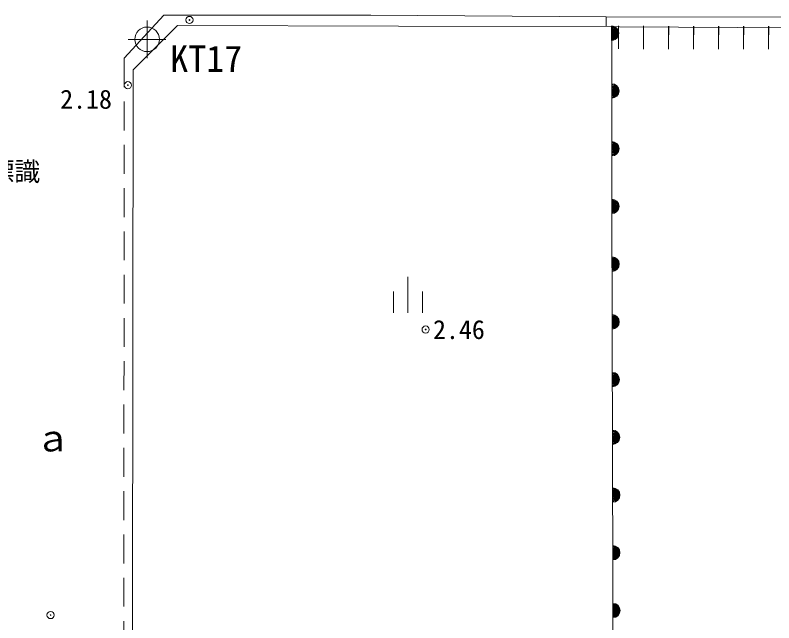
# Model space of a CAD drawing. Units: millimetres, scale not verified. Extents: x -75890393 to -75489893, y -146986278 to -146709278.
# Drawn here: x -75668415 to -75642130, y -146875193 to -146854139 of the extents above; entities that cross this region are included whole.
import ezdxf
from ezdxf.enums import TextEntityAlignment as Align

# ---------------------------------------------------------------- set-up
doc = ezdxf.new("R2010")
doc.units = ezdxf.units.MM
doc.header["$LTSCALE"] = 500
doc.header["$PDMODE"] = 32
doc.header["$PDSIZE"] = 250
doc.linetypes.add('USER3', pattern=[3, 2, -1])
doc.layers.add('S-SUV', color=171, linetype='Continuous', lineweight=13)
doc.layers.add('S-SUV-SRVR', color=4, linetype='Continuous', lineweight=13)
doc.styles.add('ＭＳ ゴシック', font='')
doc.styles.get('ＭＳ ゴシック').set_extended_font_data('MS Gothic')

msp = doc.modelspace()

# ---------------------------------------------------------------- linework, layer by layer
at = {"layer": 'S-SUV'}
for p, q in [((-75663264.9, -146854139.1), (-75664632.9, -146855632.1)), ((-75656087.9, -146854139.1), (-75663264.9, -146854139.1)), ((-75647940.9, -146854192.1), (-75656087.9, -146854139.1)), ((-75647940.9, -146854510.1), (-75647940.9, -146854192.1)), ((-75647758.9, -146854515.1), (-75647750.9, -146855015.1)), ((-75647505.9, -146854511.1), (-75647509.9, -146855133.1)), ((-75647509.9, -146854511.1), (-75647509.9, -146855133.1)), ((-75647505.9, -146854511.1), (-75647509.9, -146855133.1)), ((-75647509.9, -146854511.1), (-75647509.9, -146855133.1)), ((-75646639.9, -146854513.1), (-75646642.9, -146855135.1)), ((-75646642.9, -146854513.1), (-75646642.9, -146855135.1)), ((-75646639.9, -146854513.1), (-75646642.9, -146855135.1)), ((-75646642.9, -146854513.1), (-75646642.9, -146855135.1)), ((-75645772.9, -146854515.1), (-75645775.9, -146855136.1)), ((-75645775.9, -146854515.1), (-75645775.9, -146855136.1)), ((-75645772.9, -146854515.1), (-75645775.9, -146855136.1)), ((-75645775.9, -146854515.1), (-75645775.9, -146855136.1)), ((-75644905.9, -146854518.1), (-75644909.9, -146855138.1)), ((-75644909.9, -146854518.1), (-75644909.9, -146855138.1)), ((-75644905.9, -146854518.1), (-75644909.9, -146855138.1)), ((-75644909.9, -146854518.1), (-75644909.9, -146855138.1)), ((-75644039.9, -146854520.1), (-75644042.9, -146855140.1)), ((-75644042.9, -146854520.1), (-75644042.9, -146855140.1)), ((-75644039.9, -146854520.1), (-75644042.9, -146855140.1)), ((-75644042.9, -146854520.1), (-75644042.9, -146855140.1)), ((-75643172.9, -146854522.1), (-75643175.9, -146855142.1)), ((-75643175.9, -146854522.1), (-75643175.9, -146855142.1)), ((-75643172.9, -146854522.1), (-75643175.9, -146855142.1)), ((-75643175.9, -146854522.1), (-75643175.9, -146855142.1)), ((-75642305.9, -146854524.1), (-75642309.9, -146855143.1)), ((-75642309.9, -146854524.1), (-75642309.9, -146855143.1)), ((-75642305.9, -146854524.1), (-75642309.9, -146855143.1)), ((-75642309.9, -146854524.1), (-75642309.9, -146855143.1)), ((-75647509.9, -146855133.1), (-75647509.9, -146855311.1)), ((-75647509.9, -146855133.1), (-75647509.9, -146855311.1)), ((-75646642.9, -146855135.1), (-75646642.9, -146855312.1)), ((-75646642.9, -146855135.1), (-75646642.9, -146855312.1)), ((-75645775.9, -146855136.1), (-75645776.9, -146855314.1)), ((-75645775.9, -146855136.1), (-75645776.9, -146855314.1)), ((-75644909.9, -146855138.1), (-75644909.9, -146855316.1)), ((-75644909.9, -146855138.1), (-75644909.9, -146855316.1)), ((-75644042.9, -146855140.1), (-75644042.9, -146855317.1)), ((-75644042.9, -146855140.1), (-75644042.9, -146855317.1)), ((-75643175.9, -146855142.1), (-75643176.9, -146855319.1)), ((-75643175.9, -146855142.1), (-75643176.9, -146855319.1)), ((-75642309.9, -146855143.1), (-75642309.9, -146855320.1)), ((-75642309.9, -146855143.1), (-75642309.9, -146855320.1)), ((-75647742.9, -146856515.1), (-75647742.9, -146857015.1)), ((-75647742.9, -146858515.1), (-75647742.9, -146859015.1)), ((-75647742.9, -146860515.1), (-75647742.9, -146861015.1)), ((-75647734.9, -146862515.1), (-75647734.9, -146863015.1)), ((-75654807.5, -146863207.5), (-75654807.5, -146864457.5)), ((-75655307.5, -146863707.5), (-75655307.5, -146864457.5)), ((-75654307.5, -146863707.5), (-75654307.5, -146864457.5)), ((-75647734.9, -146864515.1), (-75647734.9, -146865015.1)), ((-75647726.9, -146866515.1), (-75647726.9, -146867015.1)), ((-75647719.9, -146868515.1), (-75647719.9, -146869015.1)), ((-75647711.9, -146870515.1), (-75647711.9, -146871015.1)), ((-75647711.9, -146872515.1), (-75647711.9, -146873015.1)), ((-75647703.9, -146874515.1), (-75647703.9, -146875015.1))]:
    msp.add_line(p, q, dxfattribs=at)
at = {"layer": 'S-SUV', "linetype": 'USER3'}
msp.add_line((-75664632.9, -146855632.1), (-75664711.9, -146932442.6), dxfattribs=at)
at = {"layer": 'S-SUV'}
for points in [[(-75600000.9, -146854234.1), (-75607559.9, -146854234.1), (-75624010.9, -146854182.1), (-75640699.9, -146854208.1), (-75647940.9, -146854192.1)], [(-75664421.4, -146932518.6), (-75664331.4, -146856028.6), (-75662789.9, -146854494.1), (-75647477.9, -146854547.6), (-75635215.9, -146854609.6), (-75628583.4, -146854620.1), (-75621153.9, -146854624.1), (-75612625.9, -146854644.6), (-75604489.4, -146854626.6), (-75572977.4, -146854642.1)], [(-75647755.9, -146854510.1), (-75647745.9, -146855399.1), (-75647745.9, -146860757.1), (-75647681.9, -146882178.1), (-75647745.9, -146892788.1), (-75647734.9, -146893328.1)]]:
    msp.add_lwpolyline(points, dxfattribs=at)
for centre, radius, start, end in [((-75647750.9, -146854765.1), 250, 270, 91.83284), ((-75647750.9, -146854765.1), 224, 270, 92.03632), ((-75647750.9, -146854765.1), 200, 270, 92.29061), ((-75647750.9, -146854765.1), 125, 270, 93.66194), ((-75647750.9, -146854765.1), 100, 270, 94.57392), ((-75647750.9, -146854765.1), 172, 270, 92.61741), ((-75647750.9, -146854765.1), 50, 270, 99.09028), ((-75647750.9, -146854765.1), 148, 270, 92.67186), ((-75647750.9, -146854765.1), 73, 270, 95.33216), ((-75647750.9, -146854765.1), 25, 270.00198, 89.99802), ((-75647742.9, -146856765.1), 250, 270, 90), ((-75647742.9, -146856765.1), 224, 270.00114, 89.99886), ((-75647742.9, -146856765.1), 200, 270, 90), ((-75647742.9, -146856765.1), 172, 270.00107, 89.99893), ((-75647742.9, -146856765.1), 148, 270, 90), ((-75647742.9, -146856765.1), 125, 270, 90), ((-75647742.9, -146856765.1), 100, 270, 90), ((-75647742.9, -146856765.1), 73, 270, 90), ((-75647742.9, -146856765.1), 50, 270.00198, 89.99802), ((-75647742.9, -146856765.1), 25, 270.0028, 89.9972), ((-75647742.9, -146858765.1), 250, 270, 90), ((-75647742.9, -146858765.1), 224, 270, 90), ((-75647742.9, -146858765.1), 200, 270, 90), ((-75647742.9, -146858765.1), 172, 270, 90), ((-75647742.9, -146858765.1), 148, 270, 90), ((-75647742.9, -146858765.1), 125, 270, 90), ((-75647742.9, -146858765.1), 100, 270, 90), ((-75647742.9, -146858765.1), 73, 270, 90), ((-75647742.9, -146858765.1), 50, 270, 90), ((-75647742.9, -146858765.1), 25, 270, 90), ((-75647742.9, -146860765.1), 250, 270, 90), ((-75647742.9, -146860765.1), 224, 269.99934, 90.00066), ((-75647742.9, -146860765.1), 200, 269.9993, 90.0007), ((-75647742.9, -146860765.1), 172, 269.99925, 90.00075), ((-75647742.9, -146860765.1), 148, 270, 90), ((-75647742.9, -146860765.1), 125, 270, 90), ((-75647742.9, -146860765.1), 100, 270.00099, 89.99901), ((-75647742.9, -146860765.1), 73, 270, 90), ((-75647742.9, -146860765.1), 50, 269.9986, 90.0014), ((-75647742.9, -146860765.1), 25, 270.00198, 89.99802), ((-75647734.9, -146862765.1), 250, 270, 90), ((-75647734.9, -146862765.1), 224, 270.00093, 89.99907), ((-75647734.9, -146862765.1), 200, 270, 90), ((-75647734.9, -146862765.1), 172, 270.00107, 89.99893), ((-75647734.9, -146862765.1), 148, 270, 90), ((-75647734.9, -146862765.1), 125, 270, 90), ((-75647734.9, -146862765.1), 100, 270.0014, 89.9986), ((-75647734.9, -146862765.1), 73, 270, 90), ((-75647734.9, -146862765.1), 50, 270.00198, 89.99802), ((-75647734.9, -146862765.1), 25, 270.0028, 89.9972), ((-75647734.9, -146864765.1), 250, 270, 90), ((-75647734.9, -146864765.1), 224, 270, 90), ((-75647734.9, -146864765.1), 200, 270, 90), ((-75647734.9, -146864765.1), 172, 270, 90), ((-75647734.9, -146864765.1), 148, 270, 90), ((-75647734.9, -146864765.1), 125, 270, 90), ((-75647734.9, -146864765.1), 100, 270.00099, 89.99901), ((-75647734.9, -146864765.1), 73, 269.99884, 90.00116), ((-75647734.9, -146864765.1), 50, 270, 90), ((-75647734.9, -146864765.1), 25, 270.00198, 89.99802), ((-75647726.9, -146866765.1), 250, 270, 90), ((-75647726.9, -146866765.1), 224, 270, 90), ((-75647726.9, -146866765.1), 200, 270, 90), ((-75647726.9, -146866765.1), 172, 270, 90), ((-75647726.9, -146866765.1), 148, 270, 90), ((-75647726.9, -146866765.1), 125, 270, 90), ((-75647726.9, -146866765.1), 100, 270, 90), ((-75647726.9, -146866765.1), 73, 270, 90), ((-75647726.9, -146866765.1), 50, 270, 90), ((-75647726.9, -146866765.1), 25, 270, 90), ((-75647719.9, -146868765.1), 250, 270, 90), ((-75647719.9, -146868765.1), 224, 270, 90), ((-75647719.9, -146868765.1), 200, 270, 90), ((-75647719.9, -146868765.1), 172, 270, 90), ((-75647719.9, -146868765.1), 148, 270, 90), ((-75647719.9, -146868765.1), 125, 270, 90), ((-75647719.9, -146868765.1), 100, 270, 90), ((-75647719.9, -146868765.1), 73, 270, 90), ((-75647719.9, -146868765.1), 50, 270, 90), ((-75647719.9, -146868765.1), 25, 270, 90), ((-75647711.9, -146870765.1), 250, 270, 90), ((-75647711.9, -146870765.1), 224, 270, 90), ((-75647711.9, -146870765.1), 200, 270.0007, 89.9993), ((-75647711.9, -146870765.1), 172, 270, 90), ((-75647711.9, -146870765.1), 148, 270, 90), ((-75647711.9, -146870765.1), 125, 270.00125, 89.99875), ((-75647711.9, -146870765.1), 100, 270.00099, 89.99901), ((-75647711.9, -146870765.1), 73, 270.00116, 89.99884), ((-75647711.9, -146870765.1), 50, 270, 90), ((-75647711.9, -146870765.1), 25, 270.00198, 89.99802), ((-75647711.9, -146872765.1), 250, 270, 90), ((-75647711.9, -146872765.1), 224, 270, 90), ((-75647711.9, -146872765.1), 200, 270.00121, 89.99879), ((-75647711.9, -146872765.1), 172, 270, 90), ((-75647711.9, -146872765.1), 148, 270, 90), ((-75647711.9, -146872765.1), 125, 270.00153, 89.99847), ((-75647711.9, -146872765.1), 100, 270, 90), ((-75647711.9, -146872765.1), 73, 270, 90), ((-75647711.9, -146872765.1), 50, 270.00242, 89.99758), ((-75647711.9, -146872765.1), 25, 270, 90), ((-75647703.9, -146874765.1), 250, 270, 90), ((-75647703.9, -146874765.1), 224, 270.00066, 89.99934), ((-75647703.9, -146874765.1), 200, 269.9993, 90.0007), ((-75647703.9, -146874765.1), 172, 270.00075, 89.99925), ((-75647703.9, -146874765.1), 148, 270.00081, 89.99919), ((-75647703.9, -146874765.1), 125, 270, 90), ((-75647703.9, -146874765.1), 100, 270, 90), ((-75647703.9, -146874765.1), 73, 270, 90), ((-75647703.9, -146874765.1), 50, 270.0014, 89.9986), ((-75647703.9, -146874765.1), 25, 270, 90)]:
    msp.add_arc(centre, radius, start, end, dxfattribs=at)
at = {"layer": 'S-SUV-SRVR', "color": 53}
for p, q in [((-75663843.8, -146854324.9), (-75663843.8, -146855627.9)), ((-75663192.3, -146854976.4), (-75664495.8, -146854976.4))]:
    msp.add_line(p, q, dxfattribs=at)
at = {"layer": 'S-SUV-SRVR'}
for centre, radius in [((-75662377.6, -146854305.6), 12.5), ((-75662377.6, -146854305.6), 12.5), ((-75662377.6, -146854305.6), 9.38), ((-75662377.6, -146854305.6), 6.25), ((-75664508.3, -146856566.3), 12.5), ((-75664508.3, -146856566.3), 12.5), ((-75664508.3, -146856566.3), 9.38), ((-75664508.3, -146856566.3), 6.25), ((-75654193.2, -146865032.2), 12.5), ((-75654193.2, -146865032.2), 9.38), ((-75654193.2, -146865032.2), 6.25), ((-75667187.1, -146874923), 12.5), ((-75667187.1, -146874923), 12.5), ((-75667187.1, -146874923), 9.38), ((-75667187.1, -146874923), 6.25)]:
    msp.add_circle(centre, radius, dxfattribs=at)
at = {"layer": 'S-SUV-SRVR', "color": 53}
msp.add_circle((-75663843.8, -146854976.4), 425, dxfattribs=at)
at = {"layer": 'S-SUV-SRVR'}
for p in [(-75662377.6, -146854305.6), (-75664508.3, -146856566.3), (-75654193.2, -146865032.2), (-75667187.1, -146874923)]:
    msp.add_point(p, dxfattribs=at)

# ---------------------------------------------------------------- texts
at = {"layer": 'S-SUV', "style": 'ＭＳ ゴシック'}
for s, height, p in [('標識', 659.8, (-75669347.4, -146860083.6)), ('ａ', 916.4, (-75667734.9, -146869530.1))]:
    msp.add_text(s, height=height, dxfattribs=at).set_placement(p, align=Align.BOTTOM_LEFT)
at = {"layer": 'S-SUV-SRVR', "color": 53, "style": 'ＭＳ ゴシック'}
msp.add_text('KT17', height=916.4, dxfattribs=at).set_placement((-75663043.1, -146856378.7), align=Align.BOTTOM_LEFT)
at = {"layer": 'S-SUV-SRVR', "style": 'ＭＳ ゴシック'}
msp.add_text('2.18', height=659.8, dxfattribs=at).set_placement((-75666856.4, -146857579), align=Align.BOTTOM_LEFT)
msp.add_text('2.46', height=659.8, dxfattribs=at).set_placement((-75653938.2, -146865032.2), align=Align.MIDDLE_LEFT)

doc.saveas('drawing.dxf')
